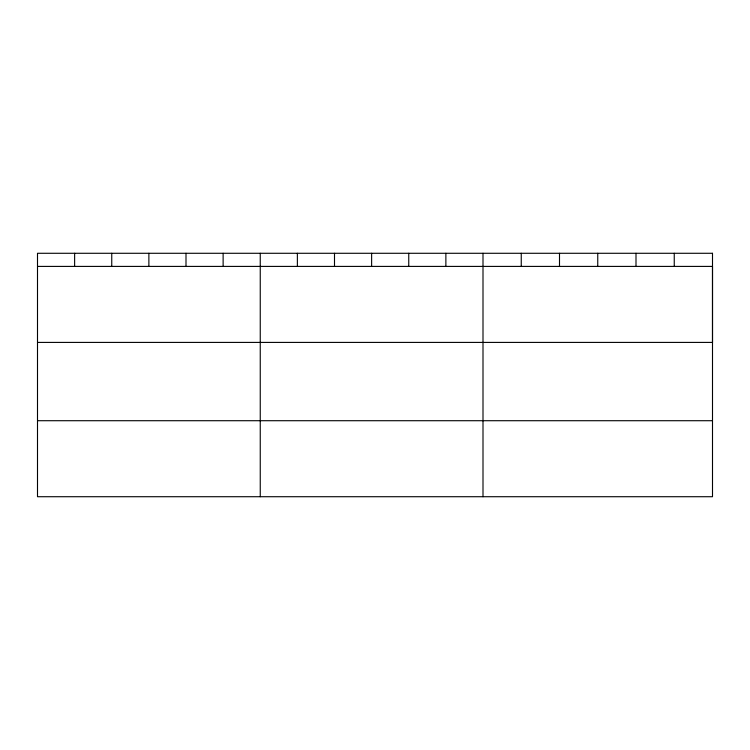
<?xml version="1.0" encoding="UTF-8"?>
<svg xmlns="http://www.w3.org/2000/svg" width="750" height="750" viewBox="0 0 750 750"><rect width="100%" height="100%" fill="white"/><g stroke="black" fill="none" stroke-linecap="round" stroke-linejoin="round"><path stroke-width="1.12" d="M37.5 266.409L712.5 266.409L712.5 342.413L37.5 342.413M37.5 420.712L712.5 420.712M674.25 253.284L674.25 266.409M636 253.284L636 266.409M597.75 253.284L597.75 266.409M559.5 253.284L559.5 266.409M521.25 253.284L521.25 266.409M483 253.284L483 496.716M445.875 253.284L445.875 266.409M408.75 253.284L408.75 266.409M371.625 253.284L371.625 266.409M334.5 253.284L334.5 266.409M297.375 253.284L297.375 266.409M260.25 253.284L260.25 496.716M223.125 253.284L223.125 266.409M186 253.284L186 266.409M148.875 253.284L148.875 266.409M111.75 253.284L111.75 266.409M74.625 253.284L74.625 266.409M712.5 253.284L37.5 253.284L37.5 496.716L712.5 496.716L712.5 253.284"/></g></svg>
